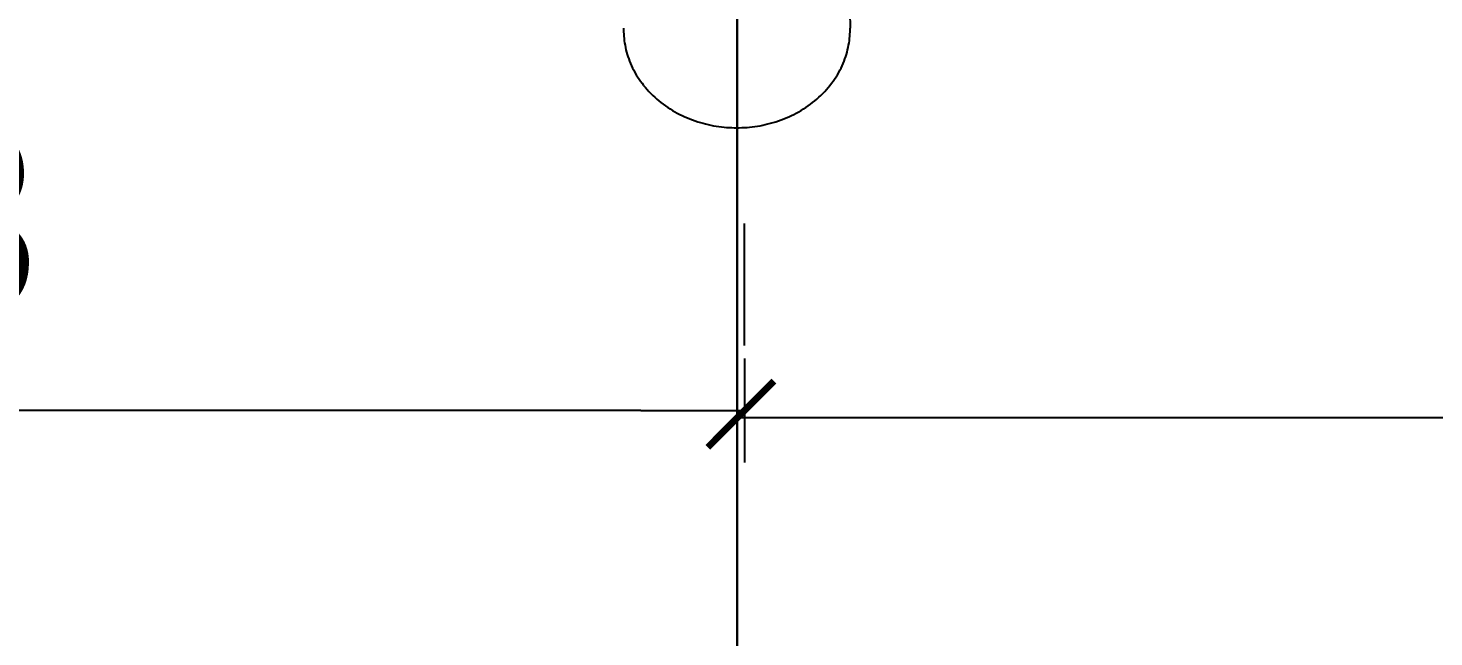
# Model space of a CAD drawing. Header units: metres. Extents: x 198 to 412, y -54 to 17.
# Drawn here: x 253.0085 to 253.3468, y -23.4127 to -23.2663 of the extents above; entities that cross this region are included whole.
import ezdxf

# ---------------------------------------------------------------- set-up
doc = ezdxf.new("R2010")
doc.units = ezdxf.units.M
doc.header["$LTSCALE"] = 10
for name, color, linetype in [('02', 2, 'Continuous'), ('TCOTA', 1, 'Continuous'), ('TM-REVEST', 252, 'Continuous')]:
    doc.layers.add(name, color=color, linetype=linetype)
doc.styles.add('ARIAL', font='arial.ttf')
doc.dimstyles.new('ST-COTA-25', dxfattribs={"dimscale": 0.25, "dimtxt": 0.18, "dimasz": 0.1, "dimexe": 0.18, "dimexo": 0.0625, "dimgap": 0.09, "dimtad": 1, "dimzin": 4, "dimdsep": 46, "dimtxsty": 'ARIAL', "dimblk1": 'COTA_N', "dimblk2": 'COTA_N', "dimsah": 1, "dimcen": 0.09, "dimclrd": 8, "dimclre": 8, "dimclrt": 1, "dimadec": 0, "dimazin": 0, "dimtfac": 1, "dimtix": 1, "dimtmove": 0, "dimatfit": 3, "dimldrblk": 'COTA_N', "dimfxl": 0.18, "dimtolj": 1, "dimtzin": 0, "dimarcsym": 0})

# ---------------------------------------------------------------- blocks, each defined once
blk = doc.blocks.new('A$C4ADF6893')
for p, q in [((0.0267, -0.17187), (0.02725, -0.20301)), ((-0.02725, -0.20301), (-0.02725, -0.20336)), ((-0.02725, -0.20336), (-0.02724, -0.20389)), ((-0.02724, -0.20389), (-0.02722, -0.20442)), ((-0.02722, -0.20442), (-0.02719, -0.20495)), ((-0.02719, -0.20495), (-0.02714, -0.20549)), ((-0.02714, -0.20549), (-0.02708, -0.20603)), ((-0.02708, -0.20603), (-0.027, -0.20657)), ((0.027, -0.20657), (0.02708, -0.20603)), ((0.02708, -0.20603), (0.02714, -0.20549)), ((0.02714, -0.20549), (0.02719, -0.20495)), ((0.02719, -0.20495), (0.02722, -0.20442)), ((0.02722, -0.20442), (0.02724, -0.20389)), ((0.02724, -0.20389), (0.02725, -0.20336)), ((0.02725, -0.20336), (0.02725, -0.20301)), ((-0.027, -0.20657), (-0.0269, -0.20711)), ((-0.0269, -0.20711), (-0.0268, -0.20766)), ((-0.0268, -0.20766), (-0.02667, -0.20821)), ((-0.02667, -0.20821), (-0.02653, -0.20876)), ((-0.02653, -0.20876), (-0.02637, -0.20931)), ((-0.02637, -0.20931), (-0.0262, -0.20986)), ((0.0262, -0.20986), (0.02637, -0.20931)), ((0.02637, -0.20931), (0.02653, -0.20876)), ((0.02653, -0.20876), (0.02667, -0.20821)), ((0.02667, -0.20821), (0.0268, -0.20766)), ((0.0268, -0.20766), (0.0269, -0.20711)), ((0.0269, -0.20711), (0.027, -0.20657)), ((-0.0262, -0.20986), (-0.02601, -0.21041)), ((-0.02601, -0.21041), (-0.0258, -0.21096)), ((-0.0258, -0.21096), (-0.02558, -0.21151)), ((-0.02558, -0.21151), (-0.02534, -0.21205)), ((-0.02534, -0.21205), (-0.02508, -0.2126)), ((-0.02508, -0.2126), (-0.0248, -0.21314)), ((0.0248, -0.21314), (0.02508, -0.2126)), ((0.02508, -0.2126), (0.02534, -0.21205)), ((0.02534, -0.21205), (0.02558, -0.21151)), ((0.02558, -0.21151), (0.0258, -0.21096)), ((0.0258, -0.21096), (0.02601, -0.21041)), ((0.02601, -0.21041), (0.0262, -0.20986)), ((-0.0248, -0.21314), (-0.02451, -0.21367)), ((-0.02451, -0.21367), (-0.02421, -0.21421)), ((-0.02421, -0.21421), (-0.02388, -0.21473)), ((-0.02388, -0.21473), (-0.02354, -0.21525)), ((-0.02354, -0.21525), (-0.02318, -0.21577)), ((-0.02318, -0.21577), (-0.02281, -0.21628)), ((-0.02281, -0.21628), (-0.02242, -0.21678)), ((0.02242, -0.21678), (0.02281, -0.21628)), ((0.02281, -0.21628), (0.02318, -0.21577)), ((0.02318, -0.21577), (0.02354, -0.21525)), ((0.02354, -0.21525), (0.02388, -0.21473)), ((0.02388, -0.21473), (0.02421, -0.21421)), ((0.02421, -0.21421), (0.02451, -0.21367)), ((0.02451, -0.21367), (0.0248, -0.21314)), ((-0.02242, -0.21678), (-0.02201, -0.21728)), ((-0.02201, -0.21728), (-0.02159, -0.21776)), ((-0.02159, -0.21776), (-0.02116, -0.21824)), ((-0.02116, -0.21824), (-0.0207, -0.21871)), ((-0.0207, -0.21871), (-0.02024, -0.21917)), ((-0.02024, -0.21917), (-0.01976, -0.21962)), ((-0.01976, -0.21962), (-0.01927, -0.22005)), ((0.01927, -0.22005), (0.01976, -0.21962)), ((0.01976, -0.21962), (0.02024, -0.21917)), ((0.02024, -0.21917), (0.0207, -0.21871)), ((0.0207, -0.21871), (0.02116, -0.21824)), ((0.02116, -0.21824), (0.02159, -0.21776)), ((0.02159, -0.21776), (0.02201, -0.21728)), ((0.02201, -0.21728), (0.02242, -0.21678)), ((-0.01927, -0.22005), (-0.01876, -0.22048)), ((-0.01876, -0.22048), (-0.01825, -0.2209)), ((-0.01825, -0.2209), (-0.01772, -0.2213)), ((-0.01772, -0.2213), (-0.01718, -0.22169)), ((-0.01718, -0.22169), (-0.01662, -0.22207)), ((-0.01662, -0.22207), (-0.01606, -0.22243)), ((-0.01606, -0.22243), (-0.01549, -0.22278)), ((-0.01549, -0.22278), (-0.01491, -0.22312)), ((-0.01491, -0.22312), (-0.01432, -0.22344)), ((0.01432, -0.22344), (0.01491, -0.22312)), ((0.01491, -0.22312), (0.01549, -0.22278)), ((0.01549, -0.22278), (0.01606, -0.22243)), ((0.01606, -0.22243), (0.01662, -0.22207)), ((0.01662, -0.22207), (0.01718, -0.22169)), ((0.01718, -0.22169), (0.01772, -0.2213)), ((0.01772, -0.2213), (0.01825, -0.2209)), ((0.01825, -0.2209), (0.01876, -0.22048)), ((0.01876, -0.22048), (0.01927, -0.22005)), ((-0.01432, -0.22344), (-0.01373, -0.22375)), ((-0.01373, -0.22375), (-0.01312, -0.22405)), ((-0.01312, -0.22405), (-0.01252, -0.22433)), ((-0.01252, -0.22433), (-0.0119, -0.2246)), ((-0.0119, -0.2246), (-0.01128, -0.22485)), ((-0.01128, -0.22485), (-0.01066, -0.22509)), ((-0.01066, -0.22509), (-0.01003, -0.22531)), ((-0.01003, -0.22531), (-0.0094, -0.22552)), ((-0.0094, -0.22552), (-0.00877, -0.22571)), ((-0.00877, -0.22571), (-0.00813, -0.22589)), ((-0.00813, -0.22589), (-0.0075, -0.22606)), ((-0.0075, -0.22606), (-0.00686, -0.22621)), ((-0.00686, -0.22621), (-0.00623, -0.22634)), ((-0.00623, -0.22634), (-0.00559, -0.22647)), ((-0.00559, -0.22647), (-0.00496, -0.22657)), ((-0.00496, -0.22657), (-0.00433, -0.22667)), ((0.00433, -0.22667), (0.00496, -0.22657)), ((0.00496, -0.22657), (0.00559, -0.22647)), ((0.00559, -0.22647), (0.00623, -0.22634)), ((0.00623, -0.22634), (0.00686, -0.22621)), ((0.00686, -0.22621), (0.0075, -0.22606)), ((0.0075, -0.22606), (0.00813, -0.22589)), ((0.00813, -0.22589), (0.00877, -0.22571)), ((0.00877, -0.22571), (0.0094, -0.22552)), ((0.0094, -0.22552), (0.01003, -0.22531)), ((0.01003, -0.22531), (0.01066, -0.22509)), ((0.01066, -0.22509), (0.01128, -0.22485)), ((0.01128, -0.22485), (0.0119, -0.2246)), ((0.0119, -0.2246), (0.01252, -0.22433)), ((0.01252, -0.22433), (0.01312, -0.22405)), ((0.01312, -0.22405), (0.01373, -0.22375)), ((0.01373, -0.22375), (0.01432, -0.22344)), ((-0.00433, -0.22667), (-0.0037, -0.22675)), ((-0.0037, -0.22675), (-0.00307, -0.22682)), ((-0.00307, -0.22682), (-0.00245, -0.22687)), ((-0.00245, -0.22687), (-0.00183, -0.22691)), ((-0.00183, -0.22691), (-0.00121, -0.22694)), ((-0.00121, -0.22694), (-0.0006, -0.22696)), ((-0.0006, -0.22696), (0, -0.22697)), ((0, -0.22697), (0.0006, -0.22696)), ((0.0006, -0.22696), (0.00121, -0.22694)), ((0.00121, -0.22694), (0.00183, -0.22691)), ((0.00183, -0.22691), (0.00245, -0.22687)), ((0.00245, -0.22687), (0.00307, -0.22682)), ((0.00307, -0.22682), (0.0037, -0.22675)), ((0.0037, -0.22675), (0.00433, -0.22667))]:
    blk.add_line(p, q)
blk = doc.blocks.new('COTA_N')
for p, q in [((0, 0.5), (0, -0.5)), ((-1, 0), (0, 0))]:
    blk.add_line(p, q)
at = {"color": 3, "const_width": 0.065}
blk.add_lwpolyline([(0.141, 0.141), (0.283, 0.283), (0, 0), (-0.141, -0.141), (-0.283, -0.283)], dxfattribs=at)
blk = doc.blocks.new('*D516')
at = {"layer": 'Defpoints', "color": 0, "transparency": 16777216}
for p in [(253.17915, -23.36004), (253.17915, -23.36004), (253.60383, -23.36002)]:
    blk.add_point(p, dxfattribs=at)
at = {"layer": 'TCOTA', "color": 8, "lineweight": -2, "transparency": 16777216}
for p, q in [((253.17915, -23.34442), (253.17915, -23.31504)), ((253.57883, -23.36004), (253.20415, -23.36004)), ((253.60383, -23.37565), (253.60383, -23.40504))]:
    blk.add_line(p, q, dxfattribs=at)
at = {"layer": 'TCOTA', "color": 8, "lineweight": -2, "transparency": 16777216, "xscale": 0.025, "yscale": 0.025, "zscale": 0.025, "rotation": 180}
blk.add_blockref('COTA_N', (253.17915, -23.36004), dxfattribs=at)
at = {"layer": 'TCOTA', "color": 8, "lineweight": -2, "transparency": 16777216, "xscale": 0.025, "yscale": 0.025, "zscale": 0.025}
blk.add_blockref('COTA_N', (253.60383, -23.36004), dxfattribs=at)
at = {"layer": 'TCOTA', "color": 1, "transparency": 16777216, "insert": (253.39149, -23.31495), "char_height": 0.045, "attachment_point": 5, "style": 'ARIAL'}
blk.add_mtext('\\A1;.42', dxfattribs=at)
blk = doc.blocks.new('*D517')
at = {"layer": 'Defpoints', "color": 0, "transparency": 16777216}
for p in [(252.75466, -23.35826), (252.75466, -23.35826), (253.18092, -23.35828)]:
    blk.add_point(p, dxfattribs=at)
at = {"layer": 'TCOTA', "color": 8, "lineweight": -2, "transparency": 16777216}
for p, q in [((252.75466, -23.34263), (252.75466, -23.31326)), ((253.18092, -23.34265), (253.18092, -23.31326)), ((253.15592, -23.35826), (252.77966, -23.35826))]:
    blk.add_line(p, q, dxfattribs=at)
at = {"layer": 'TCOTA', "color": 8, "lineweight": -2, "transparency": 16777216, "xscale": 0.025, "yscale": 0.025, "zscale": 0.025, "rotation": 180}
blk.add_blockref('COTA_N', (252.75466, -23.35826), dxfattribs=at)
at = {"layer": 'TCOTA', "color": 8, "lineweight": -2, "transparency": 16777216, "xscale": 0.025, "yscale": 0.025, "zscale": 0.025}
blk.add_blockref('COTA_N', (253.18092, -23.35826), dxfattribs=at)
at = {"layer": 'TCOTA', "color": 1, "transparency": 16777216, "insert": (252.96779, -23.31277), "char_height": 0.045, "attachment_point": 5, "style": 'ARIAL'}
blk.add_mtext('\\A1;.43', dxfattribs=at)

msp = doc.modelspace()

# ---------------------------------------------------------------- linework, layer by layer
at = {"layer": 'TM-REVEST'}
for points in [[(252.75414, -23.57759), (252.75411, -23.06329), (253.17913, -23.06328), (253.17916, -23.57758)], [(253.17916, -23.57758), (253.17913, -23.06331), (253.60411, -23.06331), (253.60413, -23.57758)]]:
    msp.add_lwpolyline(points, close=True, dxfattribs=at)

# ---------------------------------------------------------------- block references
at = {"layer": '02', "rotation": 359.9994161379321}
msp.add_blockref('A$C4ADF6893', (253.17906, -23.06329), dxfattribs=at)

# ---------------------------------------------------------------- dimensions: what is measured, and where the dimension line sits
at = {"layer": 'TCOTA'}
for base, p1, p2, picture, middle in [((252.75466, -23.35826), (253.18092, -23.35828), (252.75466, -23.35826), '*D517', (252.96779, -23.31277)), ((253.17915, -23.36004), (253.60383, -23.36002), (253.17915, -23.36004), '*D516', (253.39149, -23.31495))]:
    dim = msp.add_linear_dim(base=base, p1=p1, p2=p2, angle=180, dimstyle='ST-COTA-25', dxfattribs=at)
    dim.commit()
    dim.dimension.update_dxf_attribs({"geometry": picture, "text_midpoint": middle})

doc.saveas('drawing.dxf')
